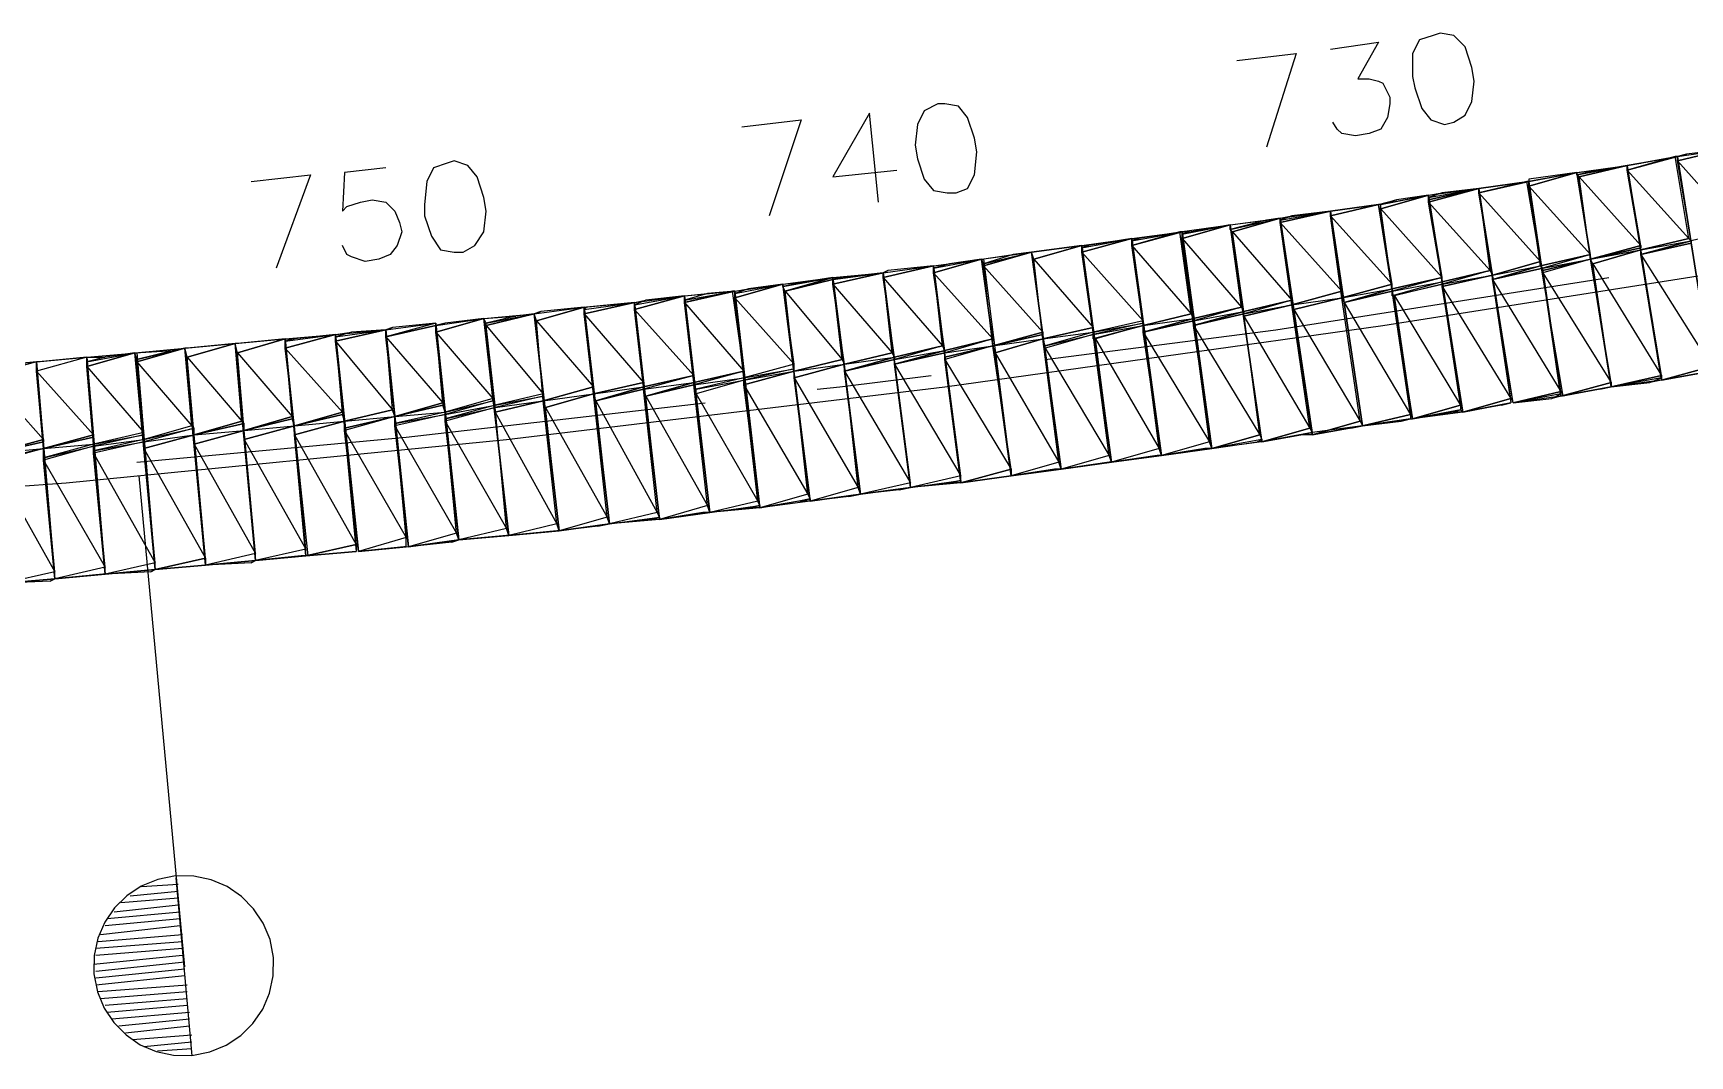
# Model space of a CAD drawing. Header units: millimetres. Extents: x 1 to 1188, y 1 to 840.
# Drawn here: x 756.58 to 802.68, y 479.69 to 508.13 of the extents above; entities that cross this region are included whole.
import ezdxf

# ---------------------------------------------------------------- set-up
doc = ezdxf.new("R2010")
doc.units = ezdxf.units.MM
doc.layers.add('GEOMETRY', color=7, linetype='Continuous')
doc.layers.add('TEXT_OUTLINE', color=7, linetype='Continuous')

msp = doc.modelspace()

# ---------------------------------------------------------------- linework, layer by layer
at = {"layer": 'GEOMETRY'}
for points in [[(795.535, 508.07), (795.154, 507.944), (794.964, 507.563), (794.964, 506.928), (795.027, 506.61), (795.218, 506.039), (795.471, 505.721), (795.853, 505.594), (796.106, 505.657), (796.423, 505.848), (796.615, 506.229), (796.678, 506.801), (796.615, 507.181), (796.423, 507.753), (796.106, 508.07), (795.726, 508.134)], [(781.756, 506.166), (781.375, 505.976), (781.184, 505.594), (781.12, 505.022), (781.184, 504.642), (781.375, 504.07), (781.629, 503.753), (782.009, 503.689), (782.264, 503.689), (782.581, 503.816), (782.771, 504.197), (782.835, 504.832), (782.771, 505.214), (782.581, 505.784), (782.327, 506.102), (781.946, 506.166)], [(802.33, 504.705), (803.664, 504.895), (804.679, 498.927), (803.282, 498.735)], [(802.583, 504.769), (802.33, 504.705), (803.664, 504.895)], [(802.33, 504.705), (803.664, 504.895), (802.33, 504.578)], [(802.33, 504.578), (803.664, 504.895)], [(803.664, 504.895), (803.664, 504.895), (802.33, 504.578)], [(803.664, 504.895), (802.33, 504.578), (804.044, 502.673)], [(768.103, 504.515), (767.722, 504.388), (767.531, 504.006), (767.468, 503.371), (767.468, 503.054), (767.658, 502.482), (767.913, 502.102), (768.294, 502.039), (768.547, 502.039), (768.865, 502.229), (769.119, 502.609), (769.182, 503.181), (769.119, 503.563), (768.929, 504.133), (768.675, 504.452), (768.294, 504.578)], [(799.535, 504.26), (800.932, 504.452), (801.885, 498.482), (800.489, 498.292)], [(800.17, 504.323), (799.535, 504.197), (800.932, 504.452)], [(799.535, 504.197), (800.932, 504.452), (799.598, 504.133)], [(799.598, 504.133), (800.932, 504.452)], [(800.932, 504.452), (800.932, 504.452), (799.598, 504.133)], [(800.932, 504.452), (799.598, 504.133), (801.314, 502.229)], [(802.33, 504.705), (800.932, 504.323), (802.33, 504.705), (800.932, 504.323), (802.33, 504.705), (802.583, 504.769)], [(800.932, 504.452), (802.33, 504.705), (803.282, 498.735), (801.885, 498.482)], [(801.314, 504.515), (800.932, 504.452), (802.33, 504.705)], [(800.932, 504.452), (802.33, 504.705), (800.932, 504.323)], [(800.932, 504.323), (802.266, 504.705)], [(802.266, 504.705), (800.932, 504.323)], [(802.266, 504.705), (800.932, 504.323), (802.647, 502.419)], [(800.932, 504.452), (801.314, 504.515)], [(802.266, 504.705), (802.33, 504.705)], [(802.33, 504.578), (804.044, 502.673), (802.71, 502.356)], [(796.805, 503.816), (798.202, 504.006), (799.091, 498.038), (797.757, 497.847)], [(798.202, 504.006), (796.805, 503.816)], [(796.805, 503.816), (798.202, 504.006), (796.805, 503.689)], [(798.202, 504.006), (796.805, 503.689), (798.202, 504.006), (796.805, 503.689)], [(796.805, 503.689), (798.139, 504.006)], [(798.139, 504.006), (796.805, 503.689)], [(798.139, 504.006), (796.805, 503.689), (798.519, 501.784)], [(798.139, 504.006), (799.535, 504.26), (800.489, 498.292), (799.155, 498.038)], [(798.139, 504.006), (798.202, 504.006)], [(799.535, 504.26), (799.535, 504.26), (798.202, 503.88), (799.535, 504.26), (800.17, 504.323), (799.535, 504.197)], [(798.202, 504.07), (798.202, 504.006), (799.535, 504.26)], [(798.202, 504.006), (799.535, 504.26), (798.202, 503.88)], [(798.202, 503.88), (799.535, 504.26)], [(798.202, 503.88), (799.535, 504.26)], [(799.535, 504.26), (798.202, 503.88)], [(799.535, 504.26), (798.202, 503.88), (799.917, 501.975)], [(799.598, 504.133), (801.314, 502.229), (799.917, 501.847)], [(800.932, 504.323), (802.647, 502.419), (801.314, 502.102)], [(794.01, 503.371), (794.01, 503.371), (792.678, 503.054), (794.01, 503.371), (794.519, 503.498), (794.075, 503.371)], [(794.01, 503.371), (795.408, 503.626), (796.36, 497.593), (794.964, 497.403)], [(795.408, 503.626), (795.408, 503.626), (794.075, 503.244), (795.408, 503.626), (795.789, 503.689), (795.408, 503.563)], [(794.519, 503.498), (794.075, 503.371), (795.408, 503.626)], [(794.075, 503.371), (795.408, 503.626), (794.075, 503.244)], [(794.075, 503.244), (795.408, 503.626)], [(794.075, 503.244), (795.408, 503.626)], [(795.408, 503.626), (794.075, 503.244)], [(795.408, 503.626), (794.075, 503.244), (795.789, 501.34)], [(795.408, 503.626), (796.805, 503.816), (797.694, 497.847), (796.36, 497.593)], [(795.789, 503.689), (795.408, 503.563), (796.805, 503.816)], [(795.408, 503.563), (796.805, 503.816), (795.408, 503.498)], [(796.805, 503.816), (795.408, 503.498)], [(795.408, 503.498), (796.805, 503.816), (795.408, 503.435)], [(795.408, 503.435), (796.805, 503.816)], [(796.805, 503.816), (796.805, 503.816), (795.408, 503.435)], [(796.805, 503.816), (795.408, 503.435), (797.122, 501.53)], [(795.408, 503.435), (797.122, 501.53), (795.789, 501.213)], [(796.805, 503.689), (798.519, 501.784), (797.185, 501.403)], [(798.202, 503.88), (799.917, 501.975), (798.519, 501.657)], [(789.883, 502.801), (791.281, 502.991), (792.169, 497.021), (790.772, 496.768)], [(790.9, 502.927), (789.883, 502.673), (791.281, 502.991)], [(789.883, 502.673), (791.281, 502.991), (789.947, 502.609)], [(791.281, 502.991), (789.947, 502.609)], [(789.947, 502.609), (791.281, 502.991)], [(791.281, 502.991), (789.947, 502.609), (791.598, 500.705)], [(791.281, 502.991), (792.678, 503.181), (793.567, 497.213), (792.169, 497.021)], [(791.598, 503.054), (791.281, 502.927), (792.678, 503.181)], [(791.281, 502.927), (792.678, 503.181), (791.281, 502.864)], [(791.281, 502.864), (792.678, 503.181)], [(792.678, 503.181), (792.678, 503.181), (791.281, 502.864)], [(791.281, 502.864), (792.678, 503.181)], [(792.678, 503.181), (791.281, 502.864)], [(792.678, 503.181), (791.281, 502.864), (792.995, 500.958)], [(791.281, 502.991), (791.598, 503.054), (791.281, 502.927)], [(791.281, 502.991), (791.281, 502.991), (791.281, 502.991)], [(792.678, 503.181), (794.01, 503.371), (794.964, 497.403), (793.567, 497.213)], [(794.01, 503.371), (792.678, 503.181)], [(792.678, 503.181), (794.01, 503.371), (792.678, 503.054)], [(792.678, 503.054), (794.01, 503.371)], [(792.678, 503.054), (794.01, 503.371)], [(794.01, 503.371), (792.678, 503.054)], [(794.01, 503.371), (792.678, 503.054), (794.392, 501.148)], [(792.678, 503.054), (794.392, 501.148), (792.995, 500.768)], [(794.075, 503.244), (795.789, 501.34), (794.392, 501.022)], [(787.153, 502.419), (788.551, 502.609), (789.376, 496.577), (787.979, 496.386)], [(787.344, 502.419), (787.153, 502.356), (788.551, 502.609)], [(787.153, 502.356), (788.551, 502.609), (787.153, 502.229)], [(788.551, 502.609), (787.153, 502.229), (788.551, 502.609), (787.153, 502.229), (788.551, 502.609), (788.804, 502.609), (788.551, 502.546)], [(787.153, 502.229), (788.486, 502.609)], [(788.486, 502.609), (787.153, 502.229)], [(788.486, 502.609), (787.153, 502.229), (788.804, 500.323)], [(788.486, 502.609), (789.883, 502.801), (790.772, 496.768), (789.376, 496.577)], [(788.486, 502.609), (788.551, 502.609)], [(789.883, 502.801), (789.883, 502.801), (788.551, 502.419), (789.883, 502.801), (790.9, 502.927), (789.883, 502.673)], [(788.804, 502.609), (788.551, 502.546), (789.883, 502.801)], [(788.551, 502.546), (789.883, 502.801), (788.551, 502.419)], [(788.551, 502.419), (789.883, 502.801)], [(788.551, 502.419), (789.883, 502.801)], [(789.883, 502.801), (788.551, 502.419)], [(789.883, 502.801), (788.551, 502.419), (790.202, 500.514)], [(789.947, 502.609), (791.598, 500.705), (790.265, 500.388)], [(791.281, 502.864), (792.995, 500.958), (791.598, 500.578)], [(784.359, 502.039), (785.756, 502.229), (786.581, 496.196), (785.184, 496.006)], [(785.756, 502.229), (784.359, 502.039)], [(784.359, 502.039), (785.756, 502.229), (784.422, 501.847)], [(784.422, 501.847), (785.756, 502.229)], [(785.756, 502.229), (785.756, 502.229), (784.422, 501.847), (785.756, 502.229), (785.946, 502.229), (785.756, 502.165)], [(784.422, 501.847), (785.756, 502.229)], [(785.756, 502.229), (784.422, 501.847)], [(785.756, 502.229), (784.422, 501.847), (786.073, 499.943)], [(785.756, 502.229), (787.153, 502.419), (787.979, 496.386), (786.581, 496.196)], [(785.946, 502.229), (785.756, 502.165), (787.153, 502.419)], [(785.756, 502.165), (787.153, 502.419), (785.756, 502.039)], [(785.756, 502.039), (787.153, 502.419)], [(787.153, 502.419), (787.153, 502.419), (785.756, 502.039), (787.153, 502.419), (787.344, 502.419), (787.153, 502.356)], [(785.756, 502.039), (787.153, 502.419)], [(787.153, 502.419), (785.756, 502.039)], [(787.153, 502.419), (785.756, 502.039), (787.47, 500.133)], [(787.153, 502.229), (788.804, 500.323), (787.47, 500.006)], [(788.551, 502.419), (790.202, 500.514), (788.868, 500.196)], [(801.314, 502.165), (799.917, 501.847), (801.314, 502.165), (799.917, 501.847), (801.314, 502.229)], [(801.314, 502.165), (799.917, 501.847), (801.314, 502.102)], [(799.917, 501.847), (801.314, 502.102), (799.98, 501.72)], [(799.98, 501.72), (801.314, 502.102)], [(801.314, 502.102), (799.98, 501.72)], [(801.314, 502.102), (799.98, 501.72), (801.885, 498.609)], [(801.314, 502.102), (802.647, 502.419)], [(802.647, 502.419), (801.314, 502.102)], [(802.647, 502.419), (801.314, 502.102), (802.71, 502.356)], [(801.314, 502.102), (802.71, 502.356), (801.314, 501.975)], [(802.71, 502.292), (801.314, 501.975), (802.71, 502.292), (801.314, 501.975), (802.71, 502.356)], [(802.71, 502.292), (801.314, 501.975), (803.282, 498.864)], [(781.629, 501.657), (781.629, 501.657), (780.231, 501.34), (781.629, 501.657), (782.073, 501.72), (781.629, 501.594)], [(780.231, 501.467), (781.629, 501.657), (782.391, 495.625), (780.994, 495.497)], [(780.358, 501.53), (780.231, 501.467), (781.629, 501.657)], [(780.231, 501.467), (781.629, 501.657), (780.231, 501.34)], [(780.231, 501.34), (781.629, 501.657)], [(781.629, 501.657), (780.231, 501.34), (781.882, 499.434)], [(782.963, 501.847), (782.963, 501.847), (781.629, 501.467), (782.963, 501.847), (783.852, 501.975), (783.026, 501.72)], [(781.629, 501.657), (783.026, 501.847), (783.788, 495.815), (782.391, 495.625)], [(782.073, 501.72), (781.629, 501.594), (782.963, 501.847)], [(781.629, 501.594), (782.963, 501.847), (781.629, 501.467)], [(781.629, 501.467), (782.963, 501.847)], [(782.963, 501.847), (781.629, 501.467), (783.28, 499.626)], [(782.963, 501.847), (784.359, 502.039), (785.184, 496.006), (783.788, 495.815)], [(783.852, 501.975), (783.026, 501.72), (784.359, 502.039)], [(783.026, 501.72), (784.359, 502.039), (783.026, 501.657)], [(783.026, 501.657), (784.359, 502.039)], [(784.359, 502.039), (784.359, 502.039), (783.026, 501.657)], [(783.026, 501.657), (784.359, 502.039)], [(784.359, 502.039), (783.026, 501.657)], [(784.359, 502.039), (783.026, 501.657), (784.677, 499.816)], [(783.026, 501.657), (784.677, 499.816), (783.28, 499.434)], [(784.422, 501.847), (786.073, 499.943), (784.677, 499.626)], [(785.756, 502.039), (787.47, 500.133), (786.073, 499.816)], [(797.185, 501.403), (798.519, 501.784)], [(798.519, 501.784), (797.185, 501.403)], [(798.519, 501.784), (797.185, 501.403), (798.519, 501.657)], [(797.185, 501.403), (798.519, 501.657), (797.185, 501.277)], [(798.583, 501.594), (797.185, 501.277), (798.583, 501.594), (797.185, 501.277), (798.519, 501.657)], [(798.583, 501.594), (797.185, 501.277), (799.091, 498.165)], [(799.917, 501.975), (798.519, 501.657)], [(798.519, 501.657), (799.917, 501.975), (798.583, 501.594)], [(799.917, 501.975), (798.583, 501.594), (799.917, 501.847)], [(798.583, 501.594), (799.917, 501.847), (798.583, 501.53)], [(799.917, 501.847), (798.583, 501.53)], [(798.583, 501.53), (799.917, 501.847), (798.583, 501.467)], [(799.917, 501.847), (798.583, 501.467), (800.489, 498.419)], [(799.98, 501.72), (801.885, 498.609), (800.489, 498.292)], [(801.314, 501.975), (803.282, 498.864), (801.885, 498.482)], [(777.438, 501.148), (777.438, 501.148), (776.104, 500.768), (777.438, 501.148), (778.072, 501.213), (777.438, 501.085)], [(776.104, 500.958), (777.438, 501.148), (778.2, 495.117), (776.803, 494.927)], [(776.485, 501.022), (776.104, 500.895), (777.438, 501.148)], [(776.104, 500.895), (777.438, 501.148), (776.104, 500.768)], [(776.104, 500.768), (777.438, 501.148)], [(776.104, 500.768), (777.438, 501.148)], [(777.438, 501.148), (776.104, 500.768)], [(777.438, 501.148), (776.104, 500.768), (777.755, 498.927)], [(777.438, 501.148), (778.834, 501.34), (779.596, 495.307), (778.2, 495.117)], [(778.072, 501.213), (777.438, 501.085), (778.834, 501.34)], [(777.438, 501.085), (778.834, 501.34), (777.502, 500.958)], [(778.834, 501.34), (777.502, 500.958), (778.834, 501.34), (777.502, 500.958)], [(777.502, 500.958), (778.834, 501.277)], [(778.834, 501.277), (777.502, 500.958)], [(778.834, 501.277), (777.502, 500.958), (779.089, 499.054)], [(780.231, 501.467), (780.231, 501.467), (778.834, 501.148), (780.231, 501.467), (780.358, 501.53)], [(778.834, 501.34), (780.231, 501.467), (780.994, 495.497), (779.596, 495.307)], [(779.089, 501.34), (778.834, 501.277), (780.231, 501.467)], [(778.834, 501.277), (780.231, 501.467), (778.834, 501.148)], [(778.834, 501.148), (780.231, 501.467)], [(780.231, 501.467), (778.834, 501.148), (780.485, 499.244)], [(779.089, 501.34), (778.834, 501.277), (778.834, 501.34)], [(778.834, 501.277), (778.834, 501.34)], [(778.834, 501.148), (780.485, 499.244), (779.152, 498.927)], [(780.231, 501.34), (781.882, 499.434), (780.548, 499.117)], [(781.629, 501.467), (783.28, 499.626), (781.946, 499.307)], [(792.995, 500.768), (794.392, 501.148)], [(794.392, 501.148), (792.995, 500.768)], [(794.392, 501.148), (792.995, 500.768), (794.392, 501.022)], [(795.789, 501.213), (797.122, 501.53), (795.789, 501.148), (795.789, 501.213), (794.392, 500.831), (795.789, 501.148)], [(795.789, 501.34), (794.392, 501.022)], [(794.392, 501.022), (795.789, 501.34), (794.392, 500.958)], [(795.789, 501.34), (794.392, 500.958), (795.789, 501.213)], [(794.392, 500.958), (795.789, 501.213), (794.392, 500.831)], [(794.392, 500.831), (795.789, 501.148), (794.456, 500.831)], [(795.789, 501.148), (794.456, 500.831), (796.297, 497.783)], [(797.122, 501.53), (795.789, 501.213)], [(797.122, 501.53), (795.789, 501.148), (797.185, 501.403)], [(795.789, 501.148), (797.185, 501.403), (795.789, 501.085)], [(795.789, 501.085), (797.185, 501.403)], [(797.185, 501.403), (795.789, 501.085)], [(797.185, 501.403), (795.789, 501.085), (797.694, 497.973)], [(797.185, 501.277), (799.091, 498.165), (797.757, 497.847)], [(798.583, 501.467), (800.489, 498.419), (799.091, 498.038)], [(773.31, 500.641), (773.31, 500.641), (771.914, 500.323), (773.31, 500.641), (773.628, 500.705), (773.31, 500.578)], [(774.707, 500.831), (774.707, 500.831), (773.31, 500.451), (774.707, 500.831), (775.342, 500.895), (774.707, 500.705)], [(773.31, 500.641), (774.707, 500.831), (775.406, 494.798), (774.008, 494.608)], [(773.628, 500.705), (773.31, 500.578), (774.707, 500.831)], [(773.31, 500.578), (774.707, 500.831), (773.31, 500.451)], [(773.31, 500.451), (774.707, 500.831)], [(774.707, 500.831), (773.31, 500.451), (774.96, 498.609)], [(774.707, 500.831), (776.104, 500.958), (776.803, 494.927), (775.406, 494.798)], [(775.342, 500.895), (774.707, 500.705), (776.104, 500.958)], [(774.707, 500.705), (776.104, 500.958), (774.707, 500.641)], [(776.104, 500.958), (774.707, 500.641), (776.104, 500.958), (774.707, 500.641)], [(776.041, 500.958), (774.707, 500.641), (776.358, 498.735)], [(776.041, 500.958), (776.104, 500.958)], [(776.104, 500.958), (776.485, 501.022), (776.104, 500.895)], [(776.104, 500.768), (777.755, 498.927), (776.358, 498.545)], [(777.502, 500.958), (779.089, 499.054), (777.755, 498.735)], [(791.598, 500.705), (790.265, 500.388)], [(790.265, 500.388), (791.598, 500.705), (790.265, 500.323)], [(791.598, 500.705), (790.265, 500.323), (791.598, 500.578)], [(791.598, 500.578), (792.995, 500.958)], [(792.995, 500.958), (791.598, 500.578)], [(792.995, 500.958), (791.598, 500.578), (792.995, 500.768)], [(791.598, 500.578), (792.995, 500.768), (791.661, 500.451)], [(791.661, 500.451), (792.995, 500.768)], [(792.995, 500.768), (791.661, 500.451)], [(792.995, 500.768), (791.661, 500.451), (793.503, 497.339)], [(792.995, 500.768), (794.392, 501.022), (793.058, 500.641)], [(794.392, 500.958), (793.058, 500.641), (794.392, 500.958), (793.058, 500.641), (794.392, 501.022)], [(794.392, 500.958), (793.058, 500.641), (794.901, 497.53)], [(794.456, 500.831), (796.297, 497.783), (794.964, 497.403)], [(795.789, 501.085), (797.694, 497.973), (796.36, 497.593)], [(769.119, 500.196), (769.119, 500.196), (767.785, 499.816), (769.119, 500.196), (770.008, 500.26), (769.182, 500.069)], [(767.785, 500.006), (769.119, 500.196), (769.818, 494.164), (768.42, 494.038)], [(768.04, 500.069), (767.785, 500.006), (769.119, 500.196)], [(767.785, 500.006), (769.119, 500.196), (767.785, 499.816)], [(767.785, 499.816), (769.119, 500.196)], [(769.119, 500.196), (767.785, 499.816), (769.373, 497.973)], [(769.119, 500.196), (770.516, 500.323), (771.215, 494.291), (769.818, 494.164)], [(770.516, 500.323), (770.516, 500.323), (769.182, 500.006), (770.516, 500.323), (770.706, 500.388)], [(770.008, 500.26), (769.182, 500.069), (770.516, 500.323)], [(769.182, 500.069), (770.516, 500.323), (769.182, 500.006)], [(769.182, 500.006), (770.516, 500.323)], [(770.516, 500.323), (769.182, 500.006), (770.77, 498.102)], [(770.516, 500.323), (771.914, 500.514), (772.611, 494.481), (771.215, 494.291)], [(770.706, 500.388), (770.516, 500.323), (771.914, 500.514)], [(770.516, 500.323), (771.914, 500.514), (770.58, 500.133)], [(770.58, 500.133), (771.914, 500.514)], [(771.914, 500.514), (771.914, 500.514), (770.58, 500.133), (771.914, 500.514), (771.977, 500.514), (771.914, 500.451)], [(771.914, 500.514), (770.58, 500.133), (772.167, 498.292)], [(771.914, 500.514), (773.31, 500.641), (774.008, 494.608), (772.611, 494.481)], [(771.977, 500.514), (771.914, 500.451), (773.31, 500.641)], [(771.914, 500.451), (773.31, 500.641), (771.914, 500.323)], [(771.914, 500.323), (773.31, 500.641)], [(773.31, 500.641), (771.914, 500.323), (773.564, 498.419)], [(771.914, 500.323), (773.564, 498.419), (772.167, 498.102)], [(773.31, 500.451), (774.96, 498.609), (773.564, 498.292)], [(774.707, 500.641), (776.358, 498.735), (774.96, 498.419)], [(787.47, 500.006), (788.804, 500.323)], [(788.804, 500.323), (787.47, 500.006)], [(788.804, 500.323), (787.47, 500.006), (788.868, 500.196)], [(787.47, 500.006), (788.868, 500.196), (787.47, 499.816)], [(788.868, 500.133), (787.47, 499.816), (788.868, 500.133), (787.47, 499.816), (788.868, 500.196)], [(790.202, 500.514), (788.868, 500.196)], [(788.868, 500.196), (790.202, 500.514), (788.868, 500.133)], [(790.202, 500.514), (788.868, 500.133), (790.265, 500.388)], [(788.868, 500.133), (790.265, 500.388), (788.868, 500.006)], [(790.265, 500.323), (788.868, 500.006), (790.265, 500.323), (788.868, 500.006), (790.265, 500.388)], [(790.265, 500.323), (788.868, 500.006), (790.709, 496.958)], [(790.265, 500.323), (791.598, 500.578), (790.265, 500.26)], [(790.265, 500.26), (791.598, 500.578)], [(791.598, 500.578), (790.265, 500.26)], [(791.598, 500.578), (790.265, 500.26), (792.106, 497.148)], [(790.265, 500.26), (792.106, 497.148), (790.772, 496.768)], [(791.661, 500.451), (793.503, 497.339), (792.169, 496.958)], [(793.058, 500.641), (794.901, 497.53), (793.567, 497.213)], [(764.992, 499.752), (764.992, 499.752), (763.594, 499.371), (764.992, 499.752), (765.435, 499.816), (764.992, 499.689)], [(763.594, 499.626), (764.992, 499.752), (765.564, 493.719), (764.23, 493.593)], [(763.848, 499.626), (763.594, 499.561), (764.992, 499.752)], [(763.594, 499.561), (764.992, 499.752), (763.594, 499.371)], [(763.594, 499.371), (764.992, 499.752)], [(763.594, 499.371), (764.992, 499.752)], [(764.992, 499.752), (763.594, 499.371)], [(764.992, 499.752), (763.594, 499.371), (765.182, 497.593)], [(766.389, 499.879), (766.389, 499.879), (764.992, 499.561), (766.389, 499.879), (766.579, 499.943)], [(764.992, 499.752), (766.389, 499.879), (767.023, 493.846), (765.627, 493.719)], [(765.435, 499.816), (764.992, 499.689), (766.389, 499.879)], [(764.992, 499.689), (766.389, 499.879), (764.992, 499.561)], [(764.992, 499.561), (766.389, 499.879)], [(766.389, 499.879), (764.992, 499.561), (766.579, 497.656)], [(766.389, 499.879), (767.785, 500.069), (768.42, 494.038), (767.023, 493.846)], [(766.579, 499.943), (766.389, 499.879), (767.785, 500.069)], [(766.389, 499.879), (767.785, 500.069), (766.389, 499.689)], [(767.785, 500.069), (766.389, 499.689), (767.785, 500.006)], [(766.389, 499.689), (767.785, 500.006)], [(767.785, 500.006), (766.389, 499.689), (767.977, 497.847)], [(767.785, 500.006), (767.785, 500.006), (768.04, 500.069)], [(767.785, 499.816), (769.373, 497.973), (768.04, 497.593)], [(769.182, 500.006), (770.77, 498.102), (769.436, 497.783)], [(770.58, 500.133), (772.167, 498.292), (770.77, 497.91)], [(784.677, 499.752), (783.28, 499.434), (784.677, 499.752), (783.28, 499.434), (784.677, 499.816)], [(784.677, 499.752), (783.28, 499.434), (784.677, 499.626)], [(784.677, 499.626), (786.073, 499.943)], [(786.073, 499.943), (784.677, 499.626)], [(786.073, 499.943), (784.677, 499.626), (786.073, 499.816)], [(784.677, 499.626), (786.073, 499.816), (784.74, 499.434)], [(786.073, 499.816), (787.47, 500.069), (786.073, 499.752), (786.073, 499.816), (784.74, 499.434), (786.073, 499.752)], [(784.74, 499.434), (786.073, 499.752), (784.74, 499.371)], [(786.073, 499.752), (784.74, 499.371), (786.518, 496.386)], [(787.47, 500.133), (786.073, 499.816), (787.47, 500.069)], [(787.47, 500.069), (786.073, 499.752), (787.47, 500.006)], [(786.073, 499.752), (787.47, 500.006), (786.073, 499.626)], [(787.47, 500.006), (786.073, 499.626)], [(786.073, 499.626), (787.47, 500.006), (786.138, 499.626)], [(787.47, 500.006), (786.138, 499.626), (787.915, 496.577)], [(788.868, 500.133), (787.47, 499.816), (789.313, 496.768)], [(787.47, 499.816), (789.313, 496.768), (787.979, 496.386)], [(788.868, 500.006), (790.709, 496.958), (789.376, 496.577)], [(759.404, 499.244), (759.404, 499.244), (758.07, 498.864), (759.404, 499.244), (760.483, 499.307), (759.467, 499.054)], [(759.404, 499.244), (760.801, 499.371), (761.372, 493.339), (759.976, 493.211)], [(760.483, 499.307), (759.467, 499.054), (760.801, 499.371)], [(759.467, 499.054), (760.801, 499.371), (759.467, 498.99)], [(759.467, 498.99), (760.801, 499.371)], [(760.801, 499.371), (760.801, 499.371), (759.467, 498.99)], [(760.801, 499.371), (759.467, 498.99), (760.991, 497.213)], [(760.801, 499.371), (762.197, 499.498), (762.769, 493.466), (761.372, 493.339)], [(760.864, 499.371), (760.801, 499.371), (762.197, 499.498)], [(760.801, 499.371), (762.197, 499.498), (760.864, 499.117)], [(760.864, 499.117), (762.197, 499.498)], [(762.197, 499.498), (762.197, 499.498), (760.864, 499.117)], [(760.864, 499.117), (762.197, 499.498)], [(762.197, 499.498), (760.864, 499.117)], [(762.197, 499.498), (760.864, 499.117), (762.389, 497.339)], [(762.197, 499.498), (763.594, 499.626), (764.166, 493.593), (762.769, 493.466)], [(762.26, 499.498), (762.197, 499.498), (763.594, 499.626)], [(762.197, 499.498), (763.594, 499.626), (762.26, 499.244)], [(762.26, 499.244), (763.594, 499.626)], [(763.594, 499.626), (763.594, 499.626), (762.26, 499.244), (763.594, 499.626), (763.848, 499.626), (763.594, 499.561)], [(762.26, 499.244), (763.594, 499.626)], [(763.594, 499.626), (762.26, 499.244)], [(763.594, 499.626), (762.26, 499.244), (763.785, 497.466)], [(763.594, 499.371), (765.182, 497.593), (763.848, 497.213)], [(764.992, 499.561), (766.579, 497.656), (765.245, 497.339)], [(766.389, 499.689), (767.977, 497.847), (766.643, 497.466)], [(781.882, 499.434), (780.548, 499.117)], [(780.548, 499.117), (781.882, 499.434), (780.548, 499.054)], [(781.882, 499.434), (780.548, 499.054), (781.946, 499.307)], [(780.548, 499.054), (781.946, 499.307), (780.548, 498.927)], [(781.946, 499.244), (780.548, 498.927), (781.946, 499.244), (780.548, 498.927), (781.946, 499.307)], [(783.28, 499.626), (781.946, 499.307)], [(781.946, 499.307), (783.28, 499.626), (781.946, 499.244)], [(783.28, 499.626), (781.946, 499.244), (783.28, 499.434)], [(781.946, 499.244), (783.28, 499.434), (781.946, 499.117)], [(783.28, 499.434), (781.946, 499.117)], [(781.946, 499.117), (783.28, 499.434), (781.946, 499.054)], [(783.28, 499.434), (781.946, 499.054), (783.788, 496.006)], [(783.28, 499.434), (784.677, 499.626), (783.343, 499.244)], [(783.343, 499.244), (784.677, 499.626)], [(784.677, 499.626), (783.343, 499.244)], [(784.677, 499.626), (783.343, 499.244), (785.121, 496.196)], [(784.74, 499.371), (786.518, 496.386), (785.184, 496.006)], [(786.138, 499.626), (787.915, 496.577), (786.581, 496.196)], [(755.277, 498.864), (756.673, 498.99), (757.181, 492.957), (755.784, 492.831)], [(755.34, 498.864), (755.277, 498.864), (756.673, 498.99)], [(755.277, 498.864), (756.673, 498.99), (755.277, 498.609)], [(756.673, 498.99), (755.277, 498.609), (756.864, 496.831)], [(756.673, 498.99), (758.07, 499.117), (758.578, 493.084), (757.181, 492.957)], [(756.736, 498.99), (756.673, 498.99), (758.07, 499.117)], [(756.673, 498.99), (758.07, 499.117), (756.673, 498.735)], [(758.07, 499.117), (756.673, 498.735), (758.26, 496.958)], [(758.07, 499.117), (759.467, 499.244), (759.976, 493.211), (758.578, 493.084)], [(758.578, 499.117), (758.07, 498.99), (759.404, 499.244)], [(758.07, 498.99), (759.404, 499.244), (758.07, 498.864)], [(758.07, 498.864), (759.404, 499.244)], [(759.404, 499.244), (758.07, 498.864), (759.657, 497.021)], [(758.07, 499.117), (758.578, 499.117), (758.07, 498.99)], [(758.07, 498.864), (759.657, 497.021), (758.26, 496.704)], [(759.467, 498.99), (760.991, 497.213), (759.657, 496.831)], [(760.864, 499.117), (762.389, 497.339), (761.055, 496.958)], [(762.26, 499.244), (763.785, 497.466), (762.452, 497.085)], [(777.755, 498.927), (776.358, 498.545), (777.755, 498.8)], [(777.755, 498.735), (779.089, 499.054)], [(779.089, 499.054), (777.755, 498.735)], [(779.089, 499.054), (777.755, 498.735), (779.152, 498.927)], [(777.755, 498.735), (779.152, 498.927), (777.755, 498.545)], [(777.755, 498.545), (779.152, 498.927)], [(779.152, 498.927), (777.755, 498.545)], [(779.152, 498.927), (777.755, 498.545), (779.533, 495.497)], [(779.152, 498.927), (780.485, 499.244)], [(780.485, 499.244), (779.152, 498.927)], [(780.485, 499.244), (779.152, 498.927), (780.548, 499.117)], [(779.152, 498.927), (780.548, 499.117), (779.152, 498.735)], [(780.548, 499.054), (779.152, 498.735), (780.548, 499.054), (779.152, 498.735), (780.548, 499.117)], [(780.548, 499.054), (779.152, 498.735), (780.994, 495.625)], [(781.946, 499.244), (780.548, 498.927), (782.391, 495.815)], [(780.548, 498.927), (782.391, 495.815), (780.994, 495.497)], [(781.946, 499.054), (783.788, 496.006), (782.391, 495.625)], [(783.343, 499.244), (785.121, 496.196), (783.788, 495.815)], [(801.885, 498.482), (803.282, 498.864), (803.282, 498.735)], [(755.277, 498.609), (756.864, 496.831), (755.467, 496.451)], [(756.673, 498.735), (758.26, 496.958), (756.864, 496.577)], [(772.167, 498.102), (773.564, 498.419)], [(773.564, 498.419), (772.167, 498.102)], [(773.564, 498.419), (772.167, 498.102), (773.564, 498.292)], [(774.96, 498.609), (773.564, 498.292)], [(773.564, 498.292), (774.96, 498.609), (773.564, 498.228)], [(774.96, 498.609), (773.564, 498.228), (774.96, 498.419)], [(773.564, 498.228), (774.96, 498.419), (773.628, 498.038)], [(774.96, 498.355), (773.628, 498.038), (774.96, 498.355), (773.628, 498.038), (774.96, 498.419)], [(774.96, 498.355), (773.628, 498.038), (775.342, 494.99)], [(776.358, 498.735), (774.96, 498.419)], [(774.96, 498.419), (776.358, 498.735), (774.96, 498.355)], [(776.358, 498.735), (774.96, 498.355), (776.358, 498.545)], [(774.96, 498.355), (776.358, 498.545), (775.025, 498.228)], [(776.358, 498.545), (777.755, 498.8), (776.358, 498.482), (776.358, 498.545), (775.025, 498.228), (776.358, 498.482)], [(775.025, 498.228), (776.358, 498.482), (775.025, 498.102)], [(776.358, 498.482), (775.025, 498.102), (776.739, 495.117)], [(777.755, 498.8), (776.358, 498.482), (777.755, 498.735)], [(776.358, 498.482), (777.755, 498.735), (776.358, 498.355)], [(776.358, 498.355), (777.755, 498.735)], [(777.755, 498.735), (776.358, 498.355)], [(777.755, 498.735), (776.358, 498.355), (778.135, 495.307)], [(776.358, 498.355), (778.135, 495.307), (776.803, 494.927)], [(777.755, 498.545), (779.533, 495.497), (778.2, 495.117)], [(779.152, 498.735), (780.994, 495.625), (779.596, 495.307)], [(799.091, 498.038), (800.489, 498.419), (800.489, 498.292)], [(800.489, 498.292), (801.885, 498.609), (801.885, 498.545)], [(800.489, 498.292), (801.568, 498.419), (801.885, 498.545)], [(801.568, 498.419), (801.885, 498.545), (801.885, 498.482)], [(803.282, 498.735), (802.965, 498.672), (803.282, 498.735), (802.965, 498.672), (801.885, 498.482)], [(768.04, 497.593), (769.373, 497.91), (768.04, 497.53), (768.04, 497.593), (766.643, 497.276), (768.04, 497.53)], [(769.436, 497.783), (770.77, 498.038), (769.436, 497.72), (769.436, 497.783), (768.04, 497.403), (769.436, 497.72)], [(769.373, 497.973), (768.04, 497.593), (769.373, 497.91)], [(769.373, 497.91), (768.04, 497.53), (769.436, 497.783)], [(770.77, 498.102), (769.436, 497.783), (770.77, 498.038)], [(770.77, 498.038), (769.436, 497.72), (770.77, 497.91)], [(769.436, 497.72), (770.77, 497.91), (769.436, 497.593)], [(769.436, 497.593), (770.77, 497.91)], [(770.77, 497.91), (769.436, 497.593)], [(770.77, 497.91), (769.436, 497.593), (771.152, 494.481)], [(770.77, 497.91), (772.167, 498.292)], [(772.167, 498.292), (770.77, 497.91)], [(772.167, 498.292), (770.77, 497.91), (772.167, 498.102)], [(770.77, 497.91), (772.167, 498.102), (770.833, 497.72)], [(770.833, 497.72), (772.167, 498.102)], [(772.167, 498.102), (770.833, 497.72)], [(772.167, 498.102), (770.833, 497.72), (772.548, 494.672)], [(772.167, 498.102), (773.564, 498.292), (772.231, 497.91)], [(773.564, 498.228), (772.231, 497.91), (773.564, 498.228), (772.231, 497.91), (773.564, 498.292)], [(773.564, 498.228), (772.231, 497.91), (773.945, 494.798)], [(772.231, 497.91), (773.945, 494.798), (772.611, 494.481)], [(773.628, 498.038), (775.342, 494.99), (774.008, 494.608)], [(775.025, 498.102), (776.739, 495.117), (775.406, 494.798)], [(796.36, 497.593), (797.694, 497.973), (797.694, 497.847)], [(797.757, 497.847), (799.091, 498.165), (799.091, 498.102)], [(797.757, 497.847), (798.838, 497.973), (799.091, 498.102)], [(798.838, 497.973), (799.091, 498.102), (799.091, 498.038)], [(800.489, 498.292), (800.17, 498.228), (800.489, 498.292), (800.17, 498.228), (799.091, 498.038)], [(763.785, 497.403), (762.452, 497.085), (763.785, 497.403), (762.452, 497.085), (763.785, 497.466)], [(765.182, 497.53), (763.848, 497.213), (765.182, 497.53), (763.848, 497.213), (765.182, 497.593)], [(765.182, 497.53), (763.848, 497.213), (765.245, 497.339)], [(765.245, 497.339), (766.579, 497.656)], [(766.579, 497.656), (765.245, 497.339)], [(766.579, 497.656), (765.245, 497.339), (766.643, 497.466)], [(765.245, 497.339), (766.643, 497.466), (765.245, 497.148)], [(766.643, 497.466), (765.245, 497.148)], [(765.245, 497.148), (766.643, 497.466), (765.245, 497.085)], [(766.643, 497.466), (765.245, 497.085), (766.96, 494.101)], [(767.977, 497.783), (766.643, 497.466), (767.977, 497.783), (766.643, 497.466), (767.977, 497.847)], [(767.977, 497.783), (766.643, 497.466), (768.04, 497.593)], [(766.643, 497.466), (768.04, 497.593), (766.643, 497.276)], [(766.643, 497.276), (768.04, 497.53), (766.643, 497.213)], [(768.04, 497.53), (766.643, 497.213), (768.357, 494.228)], [(768.04, 497.53), (769.436, 497.783), (768.04, 497.403)], [(768.04, 497.403), (769.436, 497.72), (768.04, 497.339)], [(769.436, 497.72), (768.04, 497.339), (769.754, 494.355)], [(769.436, 497.593), (771.152, 494.481), (769.818, 494.164)], [(770.833, 497.72), (772.548, 494.672), (771.215, 494.291)], [(793.567, 497.213), (794.901, 497.53), (794.901, 497.403)], [(794.964, 497.403), (796.297, 497.783), (796.297, 497.656)], [(794.964, 497.403), (796.043, 497.593), (796.297, 497.656)], [(796.043, 497.593), (796.297, 497.656), (796.36, 497.593)], [(797.694, 497.847), (797.44, 497.783), (797.694, 497.847), (797.44, 497.783), (796.36, 497.593)], [(759.657, 496.831), (761.055, 497.148), (759.657, 496.768), (759.657, 496.831), (758.26, 496.514), (759.657, 496.768)], [(759.657, 497.021), (758.26, 496.704), (759.657, 496.958)], [(760.991, 497.213), (759.657, 496.831), (761.055, 497.148)], [(761.055, 497.148), (759.657, 496.768), (761.055, 496.958)], [(762.452, 497.276), (761.055, 496.958), (762.452, 497.276), (761.055, 496.958), (762.389, 497.339)], [(762.452, 497.276), (761.055, 496.958), (762.452, 497.085)], [(761.055, 496.958), (762.452, 497.085), (761.055, 496.704)], [(761.055, 496.704), (762.452, 497.085)], [(762.452, 497.085), (761.055, 496.704)], [(762.452, 497.085), (761.055, 496.704), (762.769, 493.656)], [(763.785, 497.403), (762.452, 497.085), (763.848, 497.213)], [(762.452, 497.085), (763.848, 497.213), (762.452, 496.831)], [(762.452, 496.831), (763.848, 497.213)], [(763.848, 497.213), (762.452, 496.831)], [(763.848, 497.213), (762.452, 496.831), (764.166, 493.783)], [(763.848, 497.213), (765.245, 497.339), (763.848, 496.958)], [(763.848, 496.958), (765.245, 497.339)], [(765.245, 497.339), (763.848, 496.958)], [(765.245, 497.339), (763.848, 496.958), (765.564, 493.91)], [(765.245, 497.085), (766.96, 494.101), (765.627, 493.719)], [(766.643, 497.213), (768.357, 494.228), (767.023, 493.846)], [(768.04, 497.339), (769.754, 494.355), (768.42, 494.038)], [(790.772, 496.768), (792.106, 497.148), (792.169, 497.021)], [(790.772, 496.768), (791.852, 496.958), (792.169, 497.021)], [(791.852, 496.958), (792.169, 497.021), (792.169, 496.958)], [(792.169, 496.958), (793.503, 497.339), (793.567, 497.213)], [(793.567, 497.213), (793.248, 497.148), (793.567, 497.213), (793.248, 497.148), (792.169, 496.958)], [(793.567, 497.213), (794.646, 497.339), (794.901, 497.403)], [(794.646, 497.339), (794.901, 497.403), (794.964, 497.403)], [(756.864, 496.768), (755.467, 496.451), (756.864, 496.768), (755.467, 496.451), (756.864, 496.831)], [(756.864, 496.768), (755.467, 496.451), (756.864, 496.577)], [(755.467, 496.451), (756.864, 496.577), (755.467, 496.259)], [(756.864, 496.577), (755.467, 496.259)], [(755.467, 496.259), (756.864, 496.577), (755.467, 496.196)], [(756.864, 496.577), (755.467, 496.196), (757.181, 493.148)], [(758.26, 496.894), (756.864, 496.577), (758.26, 496.894), (756.864, 496.577), (758.26, 496.958)], [(758.26, 496.704), (759.657, 496.958), (758.26, 496.641), (758.26, 496.704), (756.864, 496.323), (758.26, 496.641)], [(758.26, 496.894), (756.864, 496.577), (758.26, 496.704)], [(756.864, 496.577), (758.26, 496.704), (756.864, 496.323)], [(756.864, 496.323), (758.26, 496.641), (756.864, 496.259)], [(758.26, 496.641), (756.864, 496.259), (758.578, 493.276)], [(759.657, 496.958), (758.26, 496.641), (759.657, 496.831)], [(758.26, 496.641), (759.657, 496.831), (758.26, 496.514)], [(758.26, 496.514), (759.657, 496.768), (758.26, 496.451)], [(759.657, 496.768), (758.26, 496.451), (759.976, 493.402)], [(759.657, 496.768), (761.055, 496.958), (759.657, 496.577)], [(759.657, 496.577), (761.055, 496.958)], [(761.055, 496.958), (759.657, 496.577)], [(761.055, 496.958), (759.657, 496.577), (761.372, 493.529)], [(759.657, 496.577), (761.372, 493.529), (759.976, 493.211)], [(761.055, 496.704), (762.769, 493.656), (761.372, 493.339)], [(762.452, 496.831), (764.166, 493.783), (762.769, 493.466)], [(763.848, 496.958), (765.564, 493.91), (764.166, 493.593)], [(787.915, 496.577), (786.581, 496.196), (787.979, 496.386)], [(789.313, 496.768), (787.979, 496.386), (789.376, 496.577)], [(787.979, 496.386), (789.376, 496.577), (789.185, 496.577)], [(789.376, 496.577), (790.709, 496.958), (790.772, 496.831)], [(789.376, 496.577), (790.645, 496.768), (790.772, 496.831)], [(790.645, 496.768), (790.772, 496.831), (790.772, 496.768)], [(755.467, 496.196), (757.181, 493.148), (755.784, 492.831)], [(756.864, 496.259), (758.578, 493.276), (757.181, 492.957)], [(758.26, 496.451), (759.976, 493.402), (758.578, 493.084)], [(785.121, 496.196), (783.788, 495.815), (785.184, 496.006)], [(786.518, 496.386), (785.184, 496.006), (786.581, 496.196)], [(785.184, 496.006), (786.581, 496.196), (786.518, 496.196)], [(786.581, 496.196), (787.979, 496.386), (787.852, 496.386)], [(780.994, 495.625), (779.596, 495.307), (780.994, 495.497)], [(782.391, 495.815), (780.994, 495.497), (782.391, 495.689)], [(780.994, 495.497), (782.391, 495.689), (782.073, 495.625)], [(782.073, 495.625), (782.391, 495.689), (782.391, 495.625)], [(783.788, 495.815), (782.391, 495.625), (783.788, 495.815), (782.391, 495.625), (783.788, 496.006)], [(783.788, 495.815), (785.184, 496.006), (784.994, 496.006)], [(778.135, 495.307), (776.803, 494.927), (778.2, 495.18)], [(776.803, 494.927), (778.2, 495.18), (777.882, 495.117)], [(777.882, 495.117), (778.2, 495.18), (778.2, 495.117)], [(779.533, 495.497), (778.2, 495.117), (779.596, 495.307)], [(778.2, 495.117), (779.596, 495.307), (779.279, 495.244)], [(779.279, 495.244), (779.596, 495.307)], [(779.596, 495.307), (780.994, 495.497), (780.677, 495.434)], [(780.677, 495.434), (780.994, 495.497)], [(772.548, 494.672), (771.215, 494.291), (772.611, 494.481)], [(773.945, 494.798), (772.611, 494.481), (774.008, 494.672)], [(772.611, 494.481), (774.008, 494.672), (773.755, 494.608)], [(773.755, 494.608), (774.008, 494.672), (774.008, 494.608)], [(775.342, 494.99), (774.008, 494.608), (775.406, 494.798)], [(774.008, 494.608), (775.406, 494.798), (775.215, 494.798)], [(776.739, 495.117), (775.406, 494.798), (776.803, 494.99)], [(775.406, 494.798), (776.803, 494.99), (776.485, 494.927)], [(776.485, 494.927), (776.803, 494.99), (776.803, 494.927)], [(768.357, 494.228), (767.023, 493.846), (768.42, 494.038)], [(769.754, 494.355), (768.42, 494.038), (769.818, 494.164)], [(771.152, 494.481), (769.818, 494.164), (771.215, 494.291)], [(769.818, 494.164), (771.215, 494.291), (771.152, 494.291)], [(771.215, 494.291), (772.611, 494.481), (772.294, 494.418)], [(772.294, 494.418), (772.611, 494.481)], [(764.166, 493.783), (762.769, 493.466), (764.166, 493.593)], [(765.564, 493.719), (764.166, 493.593), (765.564, 493.719), (764.166, 493.593), (765.564, 493.91)], [(766.96, 494.101), (765.627, 493.719), (766.96, 493.846)], [(765.627, 493.719), (766.96, 493.846), (766.896, 493.846)], [(767.023, 493.846), (768.42, 494.038), (768.23, 493.973)], [(768.23, 493.973), (768.42, 494.038)], [(768.42, 494.038), (769.818, 494.164), (769.754, 494.164)], [(759.976, 493.402), (758.578, 493.084), (759.976, 493.211)], [(761.372, 493.339), (759.976, 493.211), (761.372, 493.339), (759.976, 493.211), (761.372, 493.529)], [(762.769, 493.656), (761.372, 493.339), (762.769, 493.466)], [(761.372, 493.339), (762.769, 493.466), (762.642, 493.402)], [(762.642, 493.402), (762.769, 493.466)], [(762.769, 493.466), (764.166, 493.593), (764.039, 493.593)], [(757.181, 493.148), (755.784, 492.831), (757.181, 492.957)], [(755.784, 492.831), (757.181, 492.957), (757.054, 492.894)], [(757.054, 492.894), (757.181, 492.957)], [(758.578, 493.276), (757.181, 492.957), (758.578, 493.084)], [(757.181, 492.957), (758.578, 493.084), (758.515, 493.084)], [(758.578, 493.084), (759.976, 493.211), (759.848, 493.148)], [(759.848, 493.148), (759.976, 493.211)]]:
    msp.add_lwpolyline(points, close=True, dxfattribs=at)
for points in [[(792.678, 507.69), (794.01, 507.88), (793.44, 506.864), (793.757, 506.864), (794.01, 506.801), (794.139, 506.738), (794.329, 506.356), (794.329, 506.166), (794.265, 505.784), (794.075, 505.467), (793.757, 505.34), (793.377, 505.277), (792.995, 505.34), (792.868, 505.467), (792.741, 505.657)], [(790.073, 507.372), (791.726, 507.563), (790.9, 504.959)], [(780.105, 503.435), (779.851, 505.911), (778.834, 504.133), (780.613, 504.323)], [(776.294, 505.531), (777.945, 505.721), (777.056, 503.054)], [(766.389, 504.388), (765.245, 504.26), (765.182, 503.181), (765.309, 503.308), (765.69, 503.435), (766.007, 503.498), (766.389, 503.435), (766.643, 503.181), (766.769, 502.864), (766.833, 502.609), (766.706, 502.229), (766.516, 501.975), (766.198, 501.847), (765.817, 501.784), (765.435, 501.91), (765.309, 501.975), (765.182, 502.229)], [(762.642, 504.006), (764.293, 504.197), (763.341, 501.594)], [(792.678, 503.181), (793.567, 497.213)], [(671.456, 494.355), (683.776, 493.783), (696.031, 493.466), (708.35, 493.402), (720.669, 493.593), (732.923, 494.038), (745.243, 494.735), (757.498, 495.625), (769.754, 496.831), (781.946, 498.292), (794.139, 500.006), (806.267, 501.91)], [(778.834, 501.34), (779.596, 495.307)], [(784.74, 499.054), (791.154, 499.879), (800.425, 501.34)], [(784.74, 499.054), (791.154, 499.879), (800.425, 501.34)], [(764.992, 499.752), (765.627, 493.719)], [(778.39, 498.228), (779.026, 498.292), (781.565, 498.609)], [(778.39, 498.228), (779.026, 498.292), (781.565, 498.609)], [(759.467, 496.196), (766.96, 496.894), (775.279, 497.847)], [(759.467, 496.196), (766.96, 496.894), (775.279, 497.847)], [(760.801, 482.163), (759.531, 495.815)], [(760.546, 484.639), (760.991, 479.685)], [(760.61, 484.068), (759.022, 483.941)], [(760.61, 484.258), (759.277, 484.131)], [(760.61, 484.448), (759.594, 484.385)], [(760.673, 483.686), (758.642, 483.496)], [(760.61, 483.877), (758.832, 483.686)], [(760.673, 483.306), (758.452, 483.052)], [(760.673, 483.496), (758.578, 483.306)], [(760.738, 482.86), (758.323, 482.67)], [(760.738, 483.052), (758.388, 482.86)], [(760.738, 482.48), (758.26, 482.227)], [(760.738, 482.67), (758.323, 482.48)], [(760.801, 482.29), (758.323, 482.035)], [(760.801, 482.098), (758.323, 481.845)], [(760.801, 481.908), (758.323, 481.655)], [(760.864, 481.655), (758.388, 481.464)], [(760.864, 481.464), (758.452, 481.273)], [(760.864, 481.273), (758.578, 481.083)], [(760.864, 481.083), (758.642, 480.893)], [(760.928, 480.893), (758.769, 480.702)], [(760.928, 480.702), (758.959, 480.511)], [(760.928, 480.511), (759.15, 480.321)], [(760.991, 480.257), (759.34, 480.131)], [(760.991, 480.067), (759.657, 479.94)], [(760.991, 479.877), (760.039, 479.814)]]:
    msp.add_lwpolyline(points, dxfattribs=at)
at = {"layer": 'TEXT_OUTLINE'}
for points in [[(760.542, 484.692), (760.043, 484.595), (759.588, 484.407), (759.184, 484.138), (758.842, 483.8), (758.571, 483.403), (758.379, 482.957), (758.276, 482.475), (758.271, 481.967)], [(763.266, 482.421), (763.17, 482.92), (762.982, 483.375), (762.713, 483.779), (762.374, 484.121), (761.977, 484.392), (761.532, 484.584), (761.05, 484.687), (760.542, 484.692)], [(760.995, 479.696), (761.494, 479.793), (761.95, 479.981), (762.353, 480.25), (762.695, 480.588), (762.967, 480.986), (763.158, 481.431), (763.261, 481.913), (763.266, 482.421)], [(758.271, 481.967), (758.368, 481.469), (758.556, 481.013), (758.824, 480.61), (759.163, 480.268), (759.56, 479.996), (760.005, 479.804), (760.487, 479.701), (760.995, 479.696)]]:
    msp.add_lwpolyline(points, dxfattribs=at)

doc.saveas('drawing.dxf')
